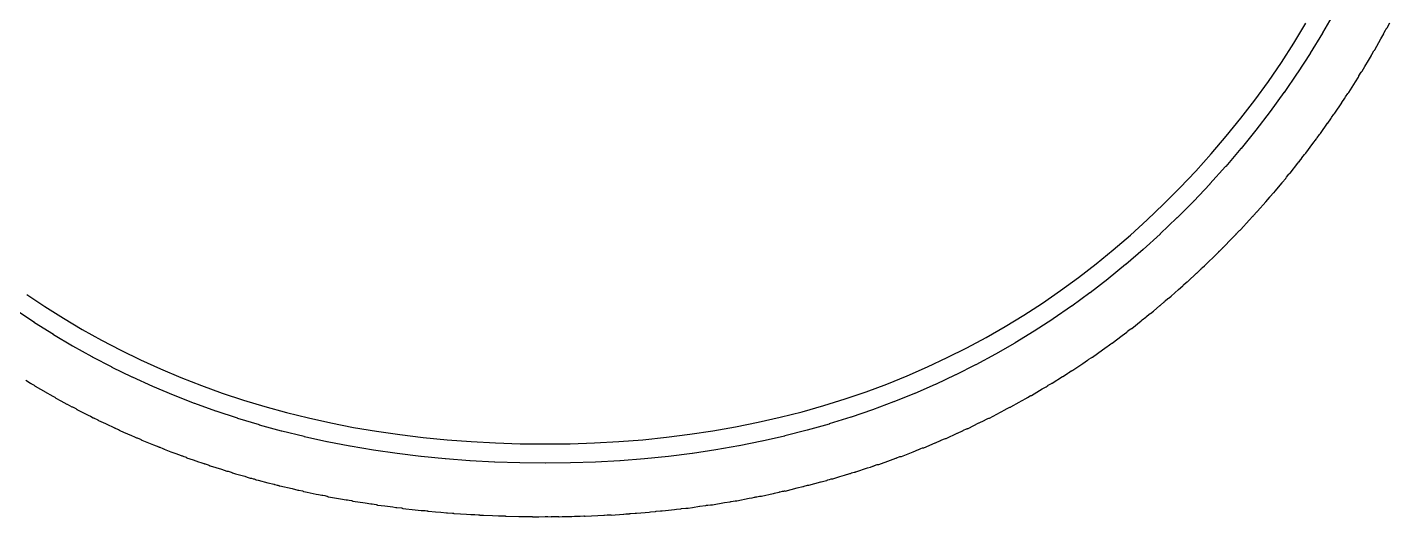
# Model space of a CAD drawing. Extents: x 4.69 to 7.81, y -3.15 to 1.26.
# Drawn here: x 6.6849 to 6.8858, y -3.0162 to -2.944 of the extents above; entities that cross this region are included whole.
import ezdxf

# ---------------------------------------------------------------- set-up
doc = ezdxf.new("R2010")
doc.units = 0
doc.header["$MEASUREMENT"] = 0
doc.layers.add('BLACK', color=7, linetype='CONTINUOUS')

msp = doc.modelspace()

# ---------------------------------------------------------------- linework, layer by layer
at = {"layer": 'BLACK', "linetype": 'CONTINUOUS'}
for p, q in [((6.87765, -2.94191), (6.87593, -2.94489)), ((6.8717, -2.94637), (6.87348, -2.94346)), ((6.87591, -2.94493), (6.87411, -2.94786)), ((6.87593, -2.94489), (6.87591, -2.94491)), ((6.87591, -2.94491), (6.87591, -2.94493)), ((6.88453, -2.94573), (6.88495, -2.94502)), ((6.88495, -2.94502), (6.88496, -2.945)), ((6.88495, -2.94502), (6.88495, -2.94502)), ((6.88496, -2.945), (6.88497, -2.94497)), ((6.88497, -2.94497), (6.88498, -2.94492)), ((6.88497, -2.94497), (6.88497, -2.94497)), ((6.88498, -2.94492), (6.88502, -2.94484)), ((6.88502, -2.94484), (6.88521, -2.94449)), ((6.88521, -2.94449), (6.88531, -2.9443)), ((6.88531, -2.9443), (6.88539, -2.94421)), ((6.88539, -2.94421), (6.88542, -2.94417)), ((6.88539, -2.94421), (6.88539, -2.94421)), ((6.88542, -2.94417), (6.88545, -2.94414)), ((6.88545, -2.94414), (6.88583, -2.9434)), ((6.86985, -2.94922), (6.8717, -2.94637)), ((6.88365, -2.94737), (6.88453, -2.94574)), ((6.88453, -2.94574), (6.88453, -2.94573)), ((6.86793, -2.95202), (6.86985, -2.94922)), ((6.87409, -2.94789), (6.87222, -2.95078)), ((6.87411, -2.94786), (6.87409, -2.94787)), ((6.87409, -2.94787), (6.87409, -2.94789)), ((6.88216, -2.94984), (6.88268, -2.94894)), ((6.88268, -2.94894), (6.88269, -2.94893)), ((6.88269, -2.94893), (6.88312, -2.94823)), ((6.88312, -2.94823), (6.88313, -2.94821)), ((6.88312, -2.94823), (6.88312, -2.94823)), ((6.88313, -2.94821), (6.88316, -2.94813)), ((6.88316, -2.94813), (6.88319, -2.94805)), ((6.88319, -2.94805), (6.8835, -2.94752)), ((6.8835, -2.94752), (6.88358, -2.94744)), ((6.88358, -2.94743), (6.88361, -2.9474)), ((6.88358, -2.94744), (6.88358, -2.94743)), ((6.88361, -2.9474), (6.88365, -2.94737)), ((6.8722, -2.95081), (6.87025, -2.95364)), ((6.87222, -2.95078), (6.8722, -2.95079)), ((6.8722, -2.95079), (6.8722, -2.95081)), ((6.88121, -2.95138), (6.88123, -2.95136)), ((6.88123, -2.95136), (6.88125, -2.95129)), ((6.88125, -2.95129), (6.88129, -2.95121)), ((6.88129, -2.95121), (6.88161, -2.95069)), ((6.88161, -2.95069), (6.88169, -2.95061)), ((6.88169, -2.95061), (6.88172, -2.95057)), ((6.88169, -2.95061), (6.88169, -2.95061)), ((6.88172, -2.95057), (6.88176, -2.95054)), ((6.88176, -2.95054), (6.88216, -2.94984)), ((6.86593, -2.95477), (6.86793, -2.95202)), ((6.87979, -2.95366), (6.88076, -2.95208)), ((6.88076, -2.95207), (6.88121, -2.95138)), ((6.88076, -2.95208), (6.88076, -2.95207)), ((6.88121, -2.95138), (6.88121, -2.95138)), ((6.86386, -2.95746), (6.86593, -2.95477)), ((6.87023, -2.95367), (6.86821, -2.95645)), ((6.87024, -2.95365), (6.87023, -2.95367)), ((6.87025, -2.95364), (6.87024, -2.95365)), ((6.87775, -2.95672), (6.87875, -2.95517)), ((6.87875, -2.95517), (6.87876, -2.95516)), ((6.87876, -2.95516), (6.87923, -2.95448)), ((6.87923, -2.95448), (6.87924, -2.95446)), ((6.87924, -2.95446), (6.87927, -2.95439)), ((6.87927, -2.95439), (6.87931, -2.95431)), ((6.87931, -2.95431), (6.87964, -2.95381)), ((6.87964, -2.95381), (6.87972, -2.95372)), ((6.87972, -2.95372), (6.87975, -2.95369)), ((6.87972, -2.95372), (6.87972, -2.95372)), ((6.87975, -2.95369), (6.87979, -2.95366)), ((6.86819, -2.95648), (6.8661, -2.9592)), ((6.8682, -2.95646), (6.86819, -2.95648)), ((6.86821, -2.95645), (6.8682, -2.95646)), ((6.87721, -2.95743), (6.87725, -2.95736)), ((6.87725, -2.95736), (6.87759, -2.95686)), ((6.87759, -2.95686), (6.87767, -2.95678)), ((6.87767, -2.95678), (6.87771, -2.95675)), ((6.87767, -2.95678), (6.87767, -2.95678)), ((6.87771, -2.95675), (6.87775, -2.95672)), ((6.86172, -2.96011), (6.86386, -2.95746)), ((6.86608, -2.95923), (6.86391, -2.96191)), ((6.8661, -2.9592), (6.86608, -2.95921)), ((6.86608, -2.95921), (6.86608, -2.95923)), ((6.87562, -2.95972), (6.87667, -2.9582)), ((6.87667, -2.9582), (6.87668, -2.95819)), ((6.87668, -2.95819), (6.87716, -2.95753)), ((6.87716, -2.95753), (6.87718, -2.95751)), ((6.87716, -2.95753), (6.87716, -2.95753)), ((6.87718, -2.95751), (6.87721, -2.95743)), ((6.8595, -2.9627), (6.86172, -2.96011)), ((6.87345, -2.96263), (6.87451, -2.96118)), ((6.87451, -2.96117), (6.87503, -2.9605)), ((6.87451, -2.96118), (6.87451, -2.96117)), ((6.87503, -2.9605), (6.87507, -2.96042)), ((6.87507, -2.96042), (6.87511, -2.96035)), ((6.87511, -2.96035), (6.87546, -2.95987)), ((6.87546, -2.95987), (6.87555, -2.95978)), ((6.87555, -2.95978), (6.87558, -2.95975)), ((6.87555, -2.95978), (6.87555, -2.95978)), ((6.87558, -2.95975), (6.87562, -2.95972)), ((6.85722, -2.96525), (6.8595, -2.9627)), ((6.86389, -2.96194), (6.86165, -2.96456)), ((6.86391, -2.96191), (6.86389, -2.96192)), ((6.86389, -2.96192), (6.86389, -2.96194)), ((6.87281, -2.96343), (6.87285, -2.96336)), ((6.87285, -2.96336), (6.87289, -2.96329)), ((6.87289, -2.96329), (6.87326, -2.96281)), ((6.87326, -2.96281), (6.87335, -2.96273)), ((6.87334, -2.96273), (6.87338, -2.9627)), ((6.87335, -2.96273), (6.87334, -2.96273)), ((6.87338, -2.9627), (6.87342, -2.96267)), ((6.87342, -2.96267), (6.87345, -2.96263)), ((6.87345, -2.96263), (6.87345, -2.96263)), ((6.85487, -2.96772), (6.85722, -2.96525)), ((6.86162, -2.96458), (6.85931, -2.96715)), ((6.86163, -2.96457), (6.86162, -2.96458)), ((6.86165, -2.96456), (6.86163, -2.96457)), ((6.87114, -2.96556), (6.87227, -2.9641)), ((6.87227, -2.9641), (6.87228, -2.96409)), ((6.87228, -2.96409), (6.87242, -2.96391)), ((6.87242, -2.96391), (6.87245, -2.96387)), ((6.87245, -2.96387), (6.87279, -2.96345)), ((6.87279, -2.96345), (6.87281, -2.96343)), ((6.87279, -2.96345), (6.87279, -2.96345)), ((6.85929, -2.96718), (6.85692, -2.96968)), ((6.85931, -2.96715), (6.85929, -2.96716)), ((6.85929, -2.96716), (6.85929, -2.96718)), ((6.86893, -2.96822), (6.86995, -2.96696)), ((6.86995, -2.96696), (6.86996, -2.96695)), ((6.86996, -2.96695), (6.87049, -2.96632)), ((6.87049, -2.96632), (6.87051, -2.96631)), ((6.87049, -2.96632), (6.87049, -2.96632)), ((6.87051, -2.96631), (6.87055, -2.96623)), ((6.87055, -2.96623), (6.87059, -2.96616)), ((6.87059, -2.96616), (6.87097, -2.96569)), ((6.87097, -2.96569), (6.87107, -2.96562)), ((6.87106, -2.96562), (6.8711, -2.96559)), ((6.87107, -2.96562), (6.87106, -2.96562)), ((6.8711, -2.96559), (6.87114, -2.96556)), ((6.85248, -2.97012), (6.85487, -2.96772)), ((6.86756, -2.96976), (6.86811, -2.96914)), ((6.86811, -2.96914), (6.86813, -2.96913)), ((6.86811, -2.96914), (6.86811, -2.96914)), ((6.86813, -2.96913), (6.86817, -2.96906)), ((6.86817, -2.96906), (6.86822, -2.96899)), ((6.86822, -2.96899), (6.86827, -2.96893)), ((6.86827, -2.96893), (6.86862, -2.96852)), ((6.86862, -2.96852), (6.86871, -2.96845)), ((6.86871, -2.96845), (6.86874, -2.96842)), ((6.86871, -2.96845), (6.86871, -2.96845)), ((6.86874, -2.96842), (6.86879, -2.9684)), ((6.86879, -2.9684), (6.86893, -2.96822)), ((6.85006, -2.97244), (6.85248, -2.97012)), ((6.85689, -2.96971), (6.85448, -2.97213)), ((6.8569, -2.96969), (6.85689, -2.96971)), ((6.85692, -2.96968), (6.8569, -2.96969)), ((6.86577, -2.97175), (6.86618, -2.97129)), ((6.86618, -2.97129), (6.86627, -2.97122)), ((6.86627, -2.97122), (6.86631, -2.97119)), ((6.86627, -2.97122), (6.86627, -2.97122)), ((6.86631, -2.97119), (6.86635, -2.97117)), ((6.86635, -2.97117), (6.86755, -2.96977)), ((6.86755, -2.96977), (6.86756, -2.96976)), ((6.84758, -2.97468), (6.85006, -2.97244)), ((6.85445, -2.97216), (6.852, -2.9745)), ((6.85446, -2.97214), (6.85445, -2.97216)), ((6.85448, -2.97213), (6.85446, -2.97214)), ((6.86388, -2.97385), (6.86508, -2.97251)), ((6.86508, -2.97251), (6.86509, -2.9725)), ((6.86509, -2.9725), (6.86566, -2.9719)), ((6.86566, -2.9719), (6.86568, -2.97188)), ((6.86568, -2.97188), (6.86572, -2.97182)), ((6.86572, -2.97182), (6.86577, -2.97175)), ((6.84507, -2.97684), (6.84758, -2.97468)), ((6.85197, -2.97453), (6.84948, -2.97679)), ((6.85198, -2.97451), (6.85197, -2.97453)), ((6.852, -2.9745), (6.85198, -2.97451)), ((6.86128, -2.97653), (6.86255, -2.97519)), ((6.86255, -2.97519), (6.86256, -2.97518)), ((6.86256, -2.97518), (6.86316, -2.97457)), ((6.86316, -2.97457), (6.8632, -2.97451)), ((6.8632, -2.97451), (6.86326, -2.97444)), ((6.86326, -2.97444), (6.86332, -2.97437)), ((6.86332, -2.97437), (6.86367, -2.97401)), ((6.86367, -2.97401), (6.86376, -2.97394)), ((6.86376, -2.97394), (6.8638, -2.97391)), ((6.86376, -2.97394), (6.86376, -2.97394)), ((6.8638, -2.97391), (6.86384, -2.97389)), ((6.86384, -2.97389), (6.86388, -2.97385)), ((6.86388, -2.97385), (6.86388, -2.97385)), ((6.84252, -2.97893), (6.84507, -2.97684)), ((6.84945, -2.97682), (6.84691, -2.979)), ((6.84946, -2.9768), (6.84945, -2.97682)), ((6.84948, -2.97679), (6.84946, -2.9768)), ((6.85998, -2.97777), (6.86058, -2.9772)), ((6.86058, -2.9772), (6.8606, -2.97718)), ((6.8606, -2.97718), (6.86061, -2.97716)), ((6.86061, -2.97716), (6.86064, -2.97712)), ((6.86061, -2.97716), (6.86061, -2.97716)), ((6.86064, -2.97712), (6.8607, -2.97705)), ((6.8607, -2.97705), (6.86071, -2.97704)), ((6.86071, -2.97704), (6.8611, -2.97664)), ((6.8611, -2.97664), (6.8612, -2.97658)), ((6.86119, -2.97658), (6.86123, -2.97655)), ((6.8612, -2.97658), (6.86119, -2.97658)), ((6.86123, -2.97655), (6.86128, -2.97653)), ((6.83992, -2.98093), (6.84252, -2.97893)), ((6.84688, -2.97903), (6.8443, -2.98113)), ((6.84689, -2.97901), (6.84688, -2.97903)), ((6.84691, -2.979), (6.84689, -2.97901)), ((6.85809, -2.97958), (6.8582, -2.97947)), ((6.8582, -2.97947), (6.85849, -2.9792)), ((6.85849, -2.9792), (6.85858, -2.97913)), ((6.85858, -2.97913), (6.85862, -2.97911)), ((6.85858, -2.97913), (6.85858, -2.97913)), ((6.85862, -2.97911), (6.85867, -2.97909)), ((6.85867, -2.97909), (6.85897, -2.97878)), ((6.85897, -2.97878), (6.85997, -2.97778)), ((6.85997, -2.97778), (6.85998, -2.97777)), ((6.83729, -2.98285), (6.83992, -2.98093)), ((6.84427, -2.98116), (6.84164, -2.98318)), ((6.84428, -2.98114), (6.84427, -2.98116)), ((6.8443, -2.98113), (6.84428, -2.98114)), ((6.85604, -2.98153), (6.85735, -2.98028)), ((6.85735, -2.98028), (6.85736, -2.98028)), ((6.85736, -2.98028), (6.85797, -2.97972)), ((6.85797, -2.97972), (6.85799, -2.9797)), ((6.85797, -2.97972), (6.85797, -2.97972)), ((6.85799, -2.9797), (6.858, -2.97969)), ((6.858, -2.97968), (6.85803, -2.97964)), ((6.858, -2.97969), (6.858, -2.97968)), ((6.85803, -2.97964), (6.85809, -2.97958)), ((6.68484, -2.98343), (6.68753, -2.98522)), ((6.83461, -2.9847), (6.83729, -2.98285)), ((6.84161, -2.98321), (6.83894, -2.98515)), ((6.84162, -2.98319), (6.84161, -2.98321)), ((6.84164, -2.98318), (6.84162, -2.98319)), ((6.85361, -2.98367), (6.85467, -2.98271)), ((6.85467, -2.98271), (6.85468, -2.9827)), ((6.85468, -2.9827), (6.85531, -2.98217)), ((6.85531, -2.98217), (6.85532, -2.98215)), ((6.85531, -2.98217), (6.85531, -2.98217)), ((6.85532, -2.98215), (6.85537, -2.98209)), ((6.85537, -2.98209), (6.85543, -2.98202)), ((6.85543, -2.98202), (6.85582, -2.98167)), ((6.85582, -2.98167), (6.85592, -2.98161)), ((6.85592, -2.9816), (6.85596, -2.98158)), ((6.85592, -2.98161), (6.85592, -2.9816)), ((6.85596, -2.98158), (6.85601, -2.98156)), ((6.85601, -2.98156), (6.85604, -2.98153)), ((6.85604, -2.98153), (6.85604, -2.98153)), ((6.68753, -2.98522), (6.69027, -2.98695)), ((6.83189, -2.98647), (6.83461, -2.9847)), ((6.83891, -2.98518), (6.8362, -2.98704)), ((6.83892, -2.98516), (6.83891, -2.98518)), ((6.83894, -2.98515), (6.83892, -2.98516)), ((6.85099, -2.98588), (6.85195, -2.98506)), ((6.85195, -2.98506), (6.85196, -2.98505)), ((6.85196, -2.98505), (6.85259, -2.98453)), ((6.85259, -2.98453), (6.85261, -2.98451)), ((6.85261, -2.98451), (6.85266, -2.98445)), ((6.85266, -2.98445), (6.85272, -2.98439)), ((6.85272, -2.98439), (6.85311, -2.98405)), ((6.85311, -2.98405), (6.85322, -2.98399)), ((6.85321, -2.98399), (6.85326, -2.98397)), ((6.85322, -2.98399), (6.85321, -2.98399)), ((6.85326, -2.98397), (6.8533, -2.98395)), ((6.8533, -2.98395), (6.85361, -2.98367)), ((6.68597, -2.98759), (6.68325, -2.98577)), ((6.69027, -2.98695), (6.69304, -2.98859)), ((6.82912, -2.98815), (6.83189, -2.98647)), ((6.83617, -2.98707), (6.83342, -2.98885)), ((6.83618, -2.98705), (6.83617, -2.98707)), ((6.8362, -2.98704), (6.83618, -2.98705)), ((6.84778, -2.98845), (6.84917, -2.98732)), ((6.84917, -2.98732), (6.84918, -2.98731)), ((6.84918, -2.98731), (6.84933, -2.9872)), ((6.84933, -2.9872), (6.84985, -2.98679)), ((6.84985, -2.98679), (6.8499, -2.98673)), ((6.8499, -2.98673), (6.84996, -2.98667)), ((6.84996, -2.98667), (6.85035, -2.98635)), ((6.85035, -2.98635), (6.85046, -2.9863)), ((6.85046, -2.9863), (6.8505, -2.98627)), ((6.85046, -2.9863), (6.85046, -2.9863)), ((6.8505, -2.98627), (6.85055, -2.98626)), ((6.85055, -2.98626), (6.85099, -2.98588)), ((6.68599, -2.9876), (6.68597, -2.98759)), ((6.68601, -2.98761), (6.68599, -2.9876)), ((6.68877, -2.98935), (6.68601, -2.98761)), ((6.68879, -2.98936), (6.68877, -2.98935)), ((6.68881, -2.98937), (6.68879, -2.98936)), ((6.69161, -2.99104), (6.68881, -2.98937)), ((6.69304, -2.98859), (6.69586, -2.99016)), ((6.82632, -2.98976), (6.82912, -2.98815)), ((6.83338, -2.98887), (6.83059, -2.99058)), ((6.83339, -2.98886), (6.83338, -2.98887)), ((6.83342, -2.98885), (6.83339, -2.98886)), ((6.84489, -2.99062), (6.84635, -2.9895)), ((6.84635, -2.9895), (6.84636, -2.98949)), ((6.84636, -2.98949), (6.84704, -2.98899)), ((6.84704, -2.98899), (6.8471, -2.98893)), ((6.8471, -2.98893), (6.84716, -2.98887)), ((6.84716, -2.98887), (6.84754, -2.98857)), ((6.84754, -2.98857), (6.84765, -2.98852)), ((6.84765, -2.98852), (6.84769, -2.9885)), ((6.84765, -2.98852), (6.84765, -2.98852)), ((6.84769, -2.9885), (6.84774, -2.98848)), ((6.84774, -2.98848), (6.84778, -2.98845)), ((6.84778, -2.98845), (6.84778, -2.98845)), ((6.69164, -2.99104), (6.69161, -2.99104)), ((6.69165, -2.99106), (6.69164, -2.99104)), ((6.6945, -2.99265), (6.69165, -2.99106)), ((6.69586, -2.99016), (6.69872, -2.99165)), ((6.82058, -2.99275), (6.82347, -2.9913)), ((6.82347, -2.9913), (6.82632, -2.98976)), ((6.83055, -2.9906), (6.82771, -2.99223)), ((6.83057, -2.99059), (6.83055, -2.9906)), ((6.83059, -2.99058), (6.83057, -2.99059)), ((6.84349, -2.99159), (6.84416, -2.99112)), ((6.84416, -2.99112), (6.84418, -2.99111)), ((6.84416, -2.99112), (6.84416, -2.99112)), ((6.84418, -2.99111), (6.8442, -2.99109)), ((6.8442, -2.99109), (6.84424, -2.99104)), ((6.8442, -2.99109), (6.8442, -2.99109)), ((6.84424, -2.99104), (6.8443, -2.99099)), ((6.8443, -2.99099), (6.84469, -2.99071)), ((6.84469, -2.99071), (6.8448, -2.99066)), ((6.8448, -2.99066), (6.84484, -2.99063)), ((6.8448, -2.99066), (6.8448, -2.99066)), ((6.84484, -2.99063), (6.84489, -2.99062)), ((6.69452, -2.99265), (6.6945, -2.99265)), ((6.69453, -2.99267), (6.69452, -2.99265)), ((6.69743, -2.99418), (6.69453, -2.99267)), ((6.69872, -2.99165), (6.70163, -2.99307)), ((6.70163, -2.99307), (6.70458, -2.99441)), ((6.81765, -2.99412), (6.82058, -2.99275)), ((6.82768, -2.99225), (6.8248, -2.9938)), ((6.82769, -2.99223), (6.82768, -2.99225)), ((6.82771, -2.99223), (6.82769, -2.99223)), ((6.84057, -2.9936), (6.84126, -2.99315)), ((6.84126, -2.99315), (6.84128, -2.99314)), ((6.84126, -2.99315), (6.84126, -2.99315)), ((6.84128, -2.99314), (6.84134, -2.99308)), ((6.84134, -2.99308), (6.8414, -2.99302)), ((6.8414, -2.99302), (6.84148, -2.99297)), ((6.84148, -2.99297), (6.84179, -2.99276)), ((6.84179, -2.99276), (6.8419, -2.99271)), ((6.8419, -2.99271), (6.84194, -2.99269)), ((6.8419, -2.99271), (6.8419, -2.99271)), ((6.84194, -2.99269), (6.84199, -2.99268)), ((6.84199, -2.99268), (6.84348, -2.99159)), ((6.84348, -2.99159), (6.84349, -2.99159)), ((6.69745, -2.99418), (6.69743, -2.99418)), ((6.69746, -2.99419), (6.69745, -2.99418)), ((6.7004, -2.99563), (6.69746, -2.99419)), ((6.70458, -2.99441), (6.70756, -2.99567)), ((6.81167, -2.99664), (6.81468, -2.99542)), ((6.81468, -2.99542), (6.81765, -2.99412)), ((6.82181, -2.99531), (6.81884, -2.9967)), ((6.82182, -2.99529), (6.82181, -2.99531)), ((6.82184, -2.99529), (6.82182, -2.99529)), ((6.82477, -2.99382), (6.82184, -2.99529)), ((6.82478, -2.9938), (6.82477, -2.99382)), ((6.8248, -2.9938), (6.82478, -2.9938)), ((6.83605, -2.99653), (6.83759, -2.99553)), ((6.83759, -2.99553), (6.8376, -2.99552)), ((6.8376, -2.99552), (6.8383, -2.9951)), ((6.8383, -2.9951), (6.83832, -2.99508)), ((6.8383, -2.9951), (6.8383, -2.9951)), ((6.83832, -2.99508), (6.83838, -2.99502)), ((6.83838, -2.99502), (6.83845, -2.99497)), ((6.83845, -2.99497), (6.83884, -2.99472)), ((6.83884, -2.99472), (6.83895, -2.99468)), ((6.83895, -2.99468), (6.83899, -2.99466)), ((6.83895, -2.99468), (6.83895, -2.99468)), ((6.83899, -2.99466), (6.83904, -2.99465)), ((6.83904, -2.99465), (6.83908, -2.99462)), ((6.83908, -2.99462), (6.84056, -2.9936)), ((6.83908, -2.99462), (6.83908, -2.99462)), ((6.84056, -2.9936), (6.84057, -2.9936)), ((6.68469, -2.99609), (6.6854, -2.99654)), ((6.6854, -2.99654), (6.68546, -2.99656)), ((6.68546, -2.99656), (6.68548, -2.99657)), ((6.68548, -2.99657), (6.68556, -2.9966)), ((6.68556, -2.9966), (6.68594, -2.99683)), ((6.68594, -2.99683), (6.68603, -2.99691)), ((6.68603, -2.99691), (6.68603, -2.99691)), ((6.68603, -2.99691), (6.68606, -2.99694)), ((6.68606, -2.99694), (6.68609, -2.99698)), ((6.68609, -2.99698), (6.68766, -2.99785)), ((6.70042, -2.99563), (6.7004, -2.99563)), ((6.70044, -2.99564), (6.70042, -2.99563)), ((6.70342, -2.997), (6.70044, -2.99564)), ((6.70344, -2.997), (6.70342, -2.997)), ((6.70345, -2.99701), (6.70344, -2.997)), ((6.70648, -2.99829), (6.70345, -2.99701)), ((6.70756, -2.99567), (6.7106, -2.99686)), ((6.7106, -2.99686), (6.71367, -2.99797)), ((6.80861, -2.99778), (6.81167, -2.99664)), ((6.81881, -2.99671), (6.8158, -2.99802)), ((6.81882, -2.9967), (6.81881, -2.99671)), ((6.81884, -2.9967), (6.81882, -2.9967)), ((6.83301, -2.99833), (6.83458, -2.99737)), ((6.83458, -2.99737), (6.83459, -2.99736)), ((6.83459, -2.99736), (6.83515, -2.99705)), ((6.83515, -2.99705), (6.83532, -2.99695)), ((6.83532, -2.99695), (6.83538, -2.99689)), ((6.83538, -2.99689), (6.83545, -2.99684)), ((6.83545, -2.99684), (6.83547, -2.99683)), ((6.83547, -2.99683), (6.83584, -2.9966)), ((6.83584, -2.9966), (6.83596, -2.99656)), ((6.83595, -2.99656), (6.836, -2.99654)), ((6.83596, -2.99656), (6.83595, -2.99656)), ((6.836, -2.99654), (6.83605, -2.99653)), ((6.68766, -2.99785), (6.6877, -2.99788)), ((6.6877, -2.99788), (6.68771, -2.99788)), ((6.68771, -2.99788), (6.68844, -2.99831)), ((6.68844, -2.99831), (6.68852, -2.99834)), ((6.68852, -2.99834), (6.6886, -2.99837)), ((6.6886, -2.99837), (6.68898, -2.99859)), ((6.68898, -2.99859), (6.68907, -2.99867)), ((6.68907, -2.99867), (6.68907, -2.99866)), ((6.68907, -2.99866), (6.68911, -2.9987)), ((6.68911, -2.9987), (6.68914, -2.99873)), ((6.68914, -2.99873), (6.68989, -2.99912)), ((6.68989, -2.99912), (6.69077, -2.99959)), ((6.7065, -2.99829), (6.70648, -2.99829)), ((6.70651, -2.9983), (6.7065, -2.99829)), ((6.70958, -2.99951), (6.70651, -2.9983)), ((6.7096, -2.9995), (6.70958, -2.99951)), ((6.70962, -2.99952), (6.7096, -2.9995)), ((6.71273, -3.00064), (6.70962, -2.99952)), ((6.71367, -2.99797), (6.71679, -2.999)), ((6.71679, -2.999), (6.71996, -2.99996)), ((6.80237, -2.99982), (6.80551, -2.99884)), ((6.80551, -2.99884), (6.80861, -2.99778)), ((6.81267, -2.99929), (6.80958, -3.00044)), ((6.81269, -2.99927), (6.81267, -2.99929)), ((6.81271, -2.99927), (6.81269, -2.99927)), ((6.81576, -2.99804), (6.81271, -2.99927)), ((6.81578, -2.99803), (6.81576, -2.99804)), ((6.8158, -2.99802), (6.81578, -2.99803)), ((6.82996, -3.00002), (6.83117, -2.99933)), ((6.83117, -2.99933), (6.83152, -2.99913)), ((6.83152, -2.99913), (6.83153, -2.99912)), ((6.83153, -2.99912), (6.83227, -2.99872)), ((6.83227, -2.99872), (6.83234, -2.99867)), ((6.83234, -2.99867), (6.83241, -2.99862)), ((6.83241, -2.99862), (6.8328, -2.99839)), ((6.8328, -2.99839), (6.83291, -2.99835)), ((6.83291, -2.99835), (6.83296, -2.99834)), ((6.83291, -2.99835), (6.83291, -2.99835)), ((6.83296, -2.99834), (6.83301, -2.99833)), ((6.69077, -2.99959), (6.69079, -2.99959)), ((6.69079, -2.99959), (6.6915, -2.99999)), ((6.6915, -2.99999), (6.6915, -2.99999)), ((6.6915, -2.99999), (6.69152, -3)), ((6.69152, -3), (6.69161, -3.00003)), ((6.69161, -3.00003), (6.69168, -3.00006)), ((6.69168, -3.00006), (6.69207, -3.00026)), ((6.69207, -3.00026), (6.69217, -3.00034)), ((6.69217, -3.00034), (6.69217, -3.00034)), ((6.69217, -3.00034), (6.69221, -3.00037)), ((6.69221, -3.00037), (6.69224, -3.0004)), ((6.69224, -3.0004), (6.69255, -3.00056)), ((6.69255, -3.00056), (6.69389, -3.00121)), ((6.69389, -3.00121), (6.69391, -3.00122)), ((6.69391, -3.00122), (6.69426, -3.0014)), ((6.69426, -3.0014), (6.69465, -3.00161)), ((6.71275, -3.00064), (6.71273, -3.00064)), ((6.71276, -3.00065), (6.71275, -3.00064)), ((6.71592, -3.0017), (6.71276, -3.00065)), ((6.71996, -2.99996), (6.72316, -3.00084)), ((6.72316, -3.00084), (6.72641, -3.00165)), ((6.79268, -3.00229), (6.79595, -3.00155)), ((6.79595, -3.00155), (6.79918, -3.00072)), ((6.79918, -3.00072), (6.80237, -2.99982)), ((6.80637, -3.00154), (6.80319, -3.00253)), ((6.80639, -3.00152), (6.80637, -3.00154)), ((6.80641, -3.00152), (6.80639, -3.00152)), ((6.80954, -3.00045), (6.80641, -3.00152)), ((6.80956, -3.00044), (6.80954, -3.00045)), ((6.80958, -3.00044), (6.80956, -3.00044)), ((6.82679, -3.00167), (6.82841, -3.0008)), ((6.82841, -3.0008), (6.82842, -3.00079)), ((6.82842, -3.00079), (6.82918, -3.00041)), ((6.82918, -3.00041), (6.82919, -3.0004)), ((6.82919, -3.0004), (6.82924, -3.00036)), ((6.82919, -3.0004), (6.82919, -3.0004)), ((6.82924, -3.00036), (6.82931, -3.00031)), ((6.82931, -3.00031), (6.82971, -3.0001)), ((6.82971, -3.0001), (6.82983, -3.00006)), ((6.82983, -3.00006), (6.82987, -3.00005)), ((6.82983, -3.00006), (6.82983, -3.00006)), ((6.82987, -3.00005), (6.82992, -3.00004)), ((6.82992, -3.00004), (6.82996, -3.00002)), ((6.82996, -3.00002), (6.82996, -3.00002)), ((6.69465, -3.00161), (6.69474, -3.00163)), ((6.69474, -3.00163), (6.69481, -3.00166)), ((6.69481, -3.00166), (6.69521, -3.00185)), ((6.69521, -3.00185), (6.69531, -3.00193)), ((6.69531, -3.00193), (6.69531, -3.00193)), ((6.69531, -3.00193), (6.69535, -3.00196)), ((6.69535, -3.00196), (6.69538, -3.00199)), ((6.69538, -3.00199), (6.69543, -3.00201)), ((6.69543, -3.00201), (6.69543, -3.00201)), ((6.69543, -3.00201), (6.69645, -3.00248)), ((6.69645, -3.00248), (6.69706, -3.00276)), ((6.69706, -3.00276), (6.69707, -3.00276)), ((6.69707, -3.00276), (6.69729, -3.00287)), ((6.69729, -3.00287), (6.69781, -3.00312)), ((6.69781, -3.00312), (6.69781, -3.00312)), ((6.69781, -3.00312), (6.69783, -3.00313)), ((6.69783, -3.00313), (6.69791, -3.00315)), ((6.69791, -3.00315), (6.69799, -3.00318)), ((6.69799, -3.00318), (6.6984, -3.00336)), ((6.6984, -3.00336), (6.6985, -3.00344)), ((6.6985, -3.00344), (6.6985, -3.00343)), ((6.6985, -3.00343), (6.69854, -3.00346)), ((6.69854, -3.00346), (6.69857, -3.0035)), ((6.69857, -3.0035), (6.69909, -3.00372)), ((6.71594, -3.0017), (6.71592, -3.0017)), ((6.71595, -3.00171), (6.71594, -3.0017)), ((6.71915, -3.00268), (6.71595, -3.00171)), ((6.71917, -3.00268), (6.71915, -3.00268)), ((6.71919, -3.00269), (6.71917, -3.00268)), ((6.72243, -3.00358), (6.71919, -3.00269)), ((6.72245, -3.00358), (6.72243, -3.00358)), ((6.72246, -3.00359), (6.72245, -3.00358)), ((6.72575, -3.0044), (6.72246, -3.00359)), ((6.72641, -3.00165), (6.7297, -3.00237)), ((6.7297, -3.00237), (6.73304, -3.00303)), ((6.73304, -3.00303), (6.73642, -3.0036)), ((6.73642, -3.0036), (6.73984, -3.0041)), ((6.78261, -3.00406), (6.78601, -3.00355)), ((6.78601, -3.00355), (6.78937, -3.00296)), ((6.78937, -3.00296), (6.79268, -3.00229)), ((6.7999, -3.00346), (6.79664, -3.0043)), ((6.79992, -3.00345), (6.7999, -3.00346)), ((6.79994, -3.00345), (6.79992, -3.00345)), ((6.80316, -3.00254), (6.79994, -3.00345)), ((6.80317, -3.00253), (6.80316, -3.00254)), ((6.80319, -3.00253), (6.80317, -3.00253)), ((6.82207, -3.00388), (6.82285, -3.00354)), ((6.82285, -3.00354), (6.82287, -3.00353)), ((6.82287, -3.00353), (6.82292, -3.00349)), ((6.82287, -3.00353), (6.82287, -3.00353)), ((6.82292, -3.00349), (6.82299, -3.00345)), ((6.82299, -3.00345), (6.8234, -3.00326)), ((6.8234, -3.00326), (6.82352, -3.00323)), ((6.82352, -3.00323), (6.82357, -3.00321)), ((6.82352, -3.00323), (6.82352, -3.00323)), ((6.82357, -3.00321), (6.82362, -3.00321)), ((6.82362, -3.00321), (6.82368, -3.00318)), ((6.82368, -3.00318), (6.82526, -3.00238)), ((6.82526, -3.00238), (6.82527, -3.00238)), ((6.82527, -3.00238), (6.82601, -3.00203)), ((6.82601, -3.00203), (6.82603, -3.00202)), ((6.82601, -3.00203), (6.82601, -3.00203)), ((6.82603, -3.00202), (6.8261, -3.00197)), ((6.8261, -3.00197), (6.82617, -3.00192)), ((6.82617, -3.00192), (6.82658, -3.00172)), ((6.82658, -3.00172), (6.8267, -3.00169)), ((6.8267, -3.00169), (6.82674, -3.00167)), ((6.8267, -3.00169), (6.8267, -3.00169)), ((6.82674, -3.00167), (6.82679, -3.00167)), ((6.69909, -3.00372), (6.70027, -3.00422)), ((6.70027, -3.00422), (6.70028, -3.00422)), ((6.70028, -3.00422), (6.70072, -3.00442)), ((6.70072, -3.00442), (6.70105, -3.00457)), ((6.70105, -3.00457), (6.70107, -3.00457)), ((6.70107, -3.00457), (6.70113, -3.00459)), ((6.70113, -3.00459), (6.70121, -3.00461)), ((6.70121, -3.00461), (6.70163, -3.00479)), ((6.70163, -3.00479), (6.70173, -3.00486)), ((6.70173, -3.00486), (6.70173, -3.00486)), ((6.70173, -3.00486), (6.70177, -3.00488)), ((6.70177, -3.00488), (6.70181, -3.00492)), ((6.70181, -3.00492), (6.70352, -3.00559)), ((6.70352, -3.00559), (6.70353, -3.00559)), ((6.70353, -3.00559), (6.70431, -3.00592)), ((6.72577, -3.0044), (6.72575, -3.0044)), ((6.72578, -3.00441), (6.72577, -3.0044)), ((6.72911, -3.00515), (6.72578, -3.00441)), ((6.72913, -3.00514), (6.72911, -3.00515)), ((6.72914, -3.00515), (6.72913, -3.00514)), ((6.73251, -3.00581), (6.72914, -3.00515)), ((6.73984, -3.0041), (6.74331, -3.00452)), ((6.74331, -3.00452), (6.74682, -3.00487)), ((6.74682, -3.00487), (6.75038, -3.00514)), ((6.75038, -3.00514), (6.75397, -3.00533)), ((6.75397, -3.00533), (6.75762, -3.00544)), ((6.75762, -3.00544), (6.7613, -3.00548)), ((6.7613, -3.00548), (6.76496, -3.00544)), ((6.76496, -3.00544), (6.76858, -3.00532)), ((6.76858, -3.00532), (6.77215, -3.00513)), ((6.77215, -3.00513), (6.77568, -3.00485)), ((6.77568, -3.00485), (6.77916, -3.0045)), ((6.77916, -3.0045), (6.78261, -3.00406)), ((6.79326, -3.00507), (6.78991, -3.00574)), ((6.79327, -3.00506), (6.79326, -3.00507)), ((6.79329, -3.00506), (6.79327, -3.00506)), ((6.7966, -3.00431), (6.79329, -3.00506)), ((6.79662, -3.0043), (6.7966, -3.00431)), ((6.79664, -3.0043), (6.79662, -3.0043)), ((6.81713, -3.00603), (6.81882, -3.0053)), ((6.81882, -3.0053), (6.81883, -3.00529)), ((6.81883, -3.00529), (6.81959, -3.00498)), ((6.81959, -3.00498), (6.81959, -3.00498)), ((6.81959, -3.00498), (6.81961, -3.00498)), ((6.81961, -3.00498), (6.81963, -3.00496)), ((6.81963, -3.00496), (6.81969, -3.00493)), ((6.81963, -3.00496), (6.81963, -3.00496)), ((6.81969, -3.00493), (6.81976, -3.00489)), ((6.81976, -3.00489), (6.82018, -3.0047)), ((6.82018, -3.0047), (6.8203, -3.00468)), ((6.8203, -3.00468), (6.82035, -3.00467)), ((6.8203, -3.00468), (6.8203, -3.00468)), ((6.82035, -3.00467), (6.8204, -3.00466)), ((6.8204, -3.00466), (6.82206, -3.00388)), ((6.82206, -3.00388), (6.82207, -3.00388)), ((6.70431, -3.00592), (6.70434, -3.00593)), ((6.70434, -3.00593), (6.70434, -3.00593)), ((6.70434, -3.00593), (6.7044, -3.00594)), ((6.7044, -3.00594), (6.70448, -3.00596)), ((6.70448, -3.00596), (6.70491, -3.00613)), ((6.70491, -3.00613), (6.70501, -3.0062)), ((6.70501, -3.0062), (6.70501, -3.0062)), ((6.70501, -3.0062), (6.70505, -3.00622)), ((6.70505, -3.00622), (6.70509, -3.00625)), ((6.70509, -3.00625), (6.70513, -3.00627)), ((6.70513, -3.00627), (6.70513, -3.00627)), ((6.70513, -3.00627), (6.70609, -3.00662)), ((6.70609, -3.00662), (6.70682, -3.00688)), ((6.70682, -3.00688), (6.70683, -3.00689)), ((6.70683, -3.00689), (6.70762, -3.00719)), ((6.70762, -3.00719), (6.7077, -3.00721)), ((6.7077, -3.00721), (6.7077, -3.00721)), ((6.7077, -3.00721), (6.70779, -3.00723)), ((6.70779, -3.00723), (6.70801, -3.00731)), ((6.70801, -3.00731), (6.70823, -3.00739)), ((6.70823, -3.00739), (6.70833, -3.00745)), ((6.70833, -3.00745), (6.70833, -3.00745)), ((6.70833, -3.00745), (6.70838, -3.00747)), ((6.70838, -3.00747), (6.70841, -3.00751)), ((6.70841, -3.00751), (6.70938, -3.00783)), ((6.73253, -3.00581), (6.73251, -3.00581)), ((6.73255, -3.00582), (6.73253, -3.00581)), ((6.73596, -3.0064), (6.73255, -3.00582)), ((6.73598, -3.00639), (6.73596, -3.0064)), ((6.73599, -3.0064), (6.73598, -3.00639)), ((6.73945, -3.00691), (6.73599, -3.0064)), ((6.73947, -3.0069), (6.73945, -3.00691)), ((6.73948, -3.00691), (6.73947, -3.0069)), ((6.74298, -3.00734), (6.73948, -3.00691)), ((6.743, -3.00733), (6.74298, -3.00734)), ((6.74302, -3.00734), (6.743, -3.00733)), ((6.74656, -3.00769), (6.74302, -3.00734)), ((6.77947, -3.00732), (6.77595, -3.00767)), ((6.77948, -3.00731), (6.77947, -3.00732)), ((6.7795, -3.00731), (6.77948, -3.00731)), ((6.78298, -3.00687), (6.7795, -3.00731)), ((6.783, -3.00687), (6.78298, -3.00687)), ((6.78301, -3.00687), (6.783, -3.00687)), ((6.78645, -3.00635), (6.78301, -3.00687)), ((6.78646, -3.00634), (6.78645, -3.00635)), ((6.78648, -3.00635), (6.78646, -3.00634)), ((6.78987, -3.00575), (6.78648, -3.00635)), ((6.78989, -3.00574), (6.78987, -3.00575)), ((6.78991, -3.00574), (6.78989, -3.00574)), ((6.81222, -3.00786), (6.81299, -3.00759)), ((6.81299, -3.00759), (6.81302, -3.00758)), ((6.81299, -3.00759), (6.81299, -3.00759)), ((6.81302, -3.00758), (6.81304, -3.00757)), ((6.81304, -3.00757), (6.81309, -3.00754)), ((6.81304, -3.00757), (6.81304, -3.00757)), ((6.81309, -3.00754), (6.81316, -3.00751)), ((6.81316, -3.00751), (6.81361, -3.00734)), ((6.81361, -3.00734), (6.81373, -3.00732)), ((6.81373, -3.00732), (6.81378, -3.00731)), ((6.81373, -3.00732), (6.81373, -3.00732)), ((6.81378, -3.00731), (6.81383, -3.00731)), ((6.81383, -3.00731), (6.81554, -3.00662)), ((6.81554, -3.00662), (6.81555, -3.00662)), ((6.81555, -3.00662), (6.81634, -3.00632)), ((6.81634, -3.00632), (6.81641, -3.00628)), ((6.81641, -3.00628), (6.81648, -3.00624)), ((6.81648, -3.00624), (6.81649, -3.00624)), ((6.81649, -3.00624), (6.81667, -3.00617)), ((6.81667, -3.00617), (6.81692, -3.00607)), ((6.81692, -3.00607), (6.81704, -3.00604)), ((6.81704, -3.00604), (6.81708, -3.00603)), ((6.81704, -3.00604), (6.81704, -3.00604)), ((6.81708, -3.00603), (6.81713, -3.00603)), ((6.70938, -3.00783), (6.71017, -3.00809)), ((6.71017, -3.00809), (6.71018, -3.00809)), ((6.71018, -3.00809), (6.71052, -3.00821)), ((6.71052, -3.00821), (6.71097, -3.00838)), ((6.71097, -3.00838), (6.711, -3.00838)), ((6.711, -3.00838), (6.711, -3.00838)), ((6.711, -3.00838), (6.71105, -3.00839)), ((6.71105, -3.00839), (6.71114, -3.00841)), ((6.71114, -3.00841), (6.7116, -3.00856)), ((6.7116, -3.00856), (6.7117, -3.00862)), ((6.7117, -3.00862), (6.7117, -3.00862)), ((6.7117, -3.00862), (6.71175, -3.00864)), ((6.71175, -3.00864), (6.71178, -3.00867)), ((6.71178, -3.00867), (6.71183, -3.00869)), ((6.71183, -3.00869), (6.71187, -3.0087)), ((6.71187, -3.0087), (6.71272, -3.00896)), ((6.71272, -3.00896), (6.71355, -3.00921)), ((6.71355, -3.00921), (6.71356, -3.00921)), ((6.71356, -3.00921), (6.71435, -3.00947)), ((6.71435, -3.00947), (6.71435, -3.00947)), ((6.71435, -3.00947), (6.71437, -3.00948)), ((6.71437, -3.00948), (6.71439, -3.00948)), ((6.71439, -3.00948), (6.71439, -3.00948)), ((6.71439, -3.00948), (6.71445, -3.00949)), ((6.71445, -3.00949), (6.71453, -3.00951)), ((6.71453, -3.00951), (6.71501, -3.00965)), ((6.74658, -3.00768), (6.74656, -3.00769)), ((6.74659, -3.00769), (6.74658, -3.00768)), ((6.75018, -3.00796), (6.74659, -3.00769)), ((6.75019, -3.00796), (6.75018, -3.00796)), ((6.75021, -3.00797), (6.75019, -3.00796)), ((6.75384, -3.00816), (6.75021, -3.00797)), ((6.75385, -3.00815), (6.75384, -3.00816)), ((6.75387, -3.00816), (6.75385, -3.00815)), ((6.75754, -3.00828), (6.75387, -3.00816)), ((6.75756, -3.00827), (6.75754, -3.00828)), ((6.75757, -3.00828), (6.75756, -3.00827)), ((6.76129, -3.00832), (6.75757, -3.00828)), ((6.7613, -3.00831), (6.76129, -3.00832)), ((6.76132, -3.00832), (6.7613, -3.00831)), ((6.76501, -3.00828), (6.76132, -3.00832)), ((6.76502, -3.00827), (6.76501, -3.00828)), ((6.76504, -3.00828), (6.76502, -3.00827)), ((6.76869, -3.00816), (6.76504, -3.00828)), ((6.7687, -3.00815), (6.76869, -3.00816)), ((6.76872, -3.00815), (6.7687, -3.00815)), ((6.77232, -3.00796), (6.76872, -3.00815)), ((6.77234, -3.00795), (6.77232, -3.00796)), ((6.77235, -3.00795), (6.77234, -3.00795)), ((6.77592, -3.00768), (6.77235, -3.00795)), ((6.77593, -3.00767), (6.77592, -3.00768)), ((6.77595, -3.00767), (6.77593, -3.00767)), ((6.80647, -3.00975), (6.80687, -3.00963)), ((6.80687, -3.00963), (6.80699, -3.00962)), ((6.80699, -3.00962), (6.80699, -3.00961)), ((6.80699, -3.00961), (6.80704, -3.00961)), ((6.80704, -3.00961), (6.80709, -3.00961)), ((6.80709, -3.00961), (6.80883, -3.00902)), ((6.80883, -3.00902), (6.80884, -3.00901)), ((6.80884, -3.00901), (6.80924, -3.00889)), ((6.80924, -3.00889), (6.80963, -3.00877)), ((6.80963, -3.00877), (6.80965, -3.00876)), ((6.80963, -3.00877), (6.80963, -3.00877)), ((6.80965, -3.00876), (6.80967, -3.00875)), ((6.80967, -3.00875), (6.80973, -3.00872)), ((6.80967, -3.00875), (6.80967, -3.00875)), ((6.80973, -3.00872), (6.8098, -3.00868)), ((6.8098, -3.00868), (6.80983, -3.00867)), ((6.80983, -3.00867), (6.81026, -3.00853)), ((6.81026, -3.00853), (6.81038, -3.00851)), ((6.81038, -3.00851), (6.81043, -3.0085)), ((6.81038, -3.00851), (6.81038, -3.00851)), ((6.81043, -3.0085), (6.81048, -3.00851)), ((6.81048, -3.00851), (6.81221, -3.00786)), ((6.81221, -3.00786), (6.81222, -3.00786)), ((6.71501, -3.00965), (6.71511, -3.00971)), ((6.71511, -3.00971), (6.71512, -3.0097)), ((6.71512, -3.0097), (6.71516, -3.00973)), ((6.71516, -3.00973), (6.7152, -3.00976)), ((6.7152, -3.00976), (6.71563, -3.00988)), ((6.71563, -3.00988), (6.71698, -3.01025)), ((6.71698, -3.01025), (6.71699, -3.01025)), ((6.71699, -3.01025), (6.71734, -3.01036)), ((6.71734, -3.01036), (6.71781, -3.0105)), ((6.71781, -3.0105), (6.71787, -3.0105)), ((6.71787, -3.0105), (6.71788, -3.0105)), ((6.71788, -3.0105), (6.71797, -3.01052)), ((6.71797, -3.01052), (6.71825, -3.0106)), ((6.71825, -3.0106), (6.71838, -3.01063)), ((6.71838, -3.01063), (6.71847, -3.01066)), ((6.71847, -3.01066), (6.71857, -3.01071)), ((6.71857, -3.01071), (6.71857, -3.01071)), ((6.71857, -3.01071), (6.71862, -3.01073)), ((6.71862, -3.01073), (6.71865, -3.01076)), ((6.71865, -3.01076), (6.7187, -3.01077)), ((6.7187, -3.01077), (6.71899, -3.01084)), ((6.71899, -3.01084), (6.72039, -3.01119)), ((6.72039, -3.01119), (6.72045, -3.0112)), ((6.72045, -3.0112), (6.72046, -3.0112)), ((6.72046, -3.0112), (6.72128, -3.01143)), ((6.72128, -3.01143), (6.72131, -3.01143)), ((6.72131, -3.01143), (6.72131, -3.01143)), ((6.72131, -3.01143), (6.72136, -3.01144)), ((6.72136, -3.01144), (6.72144, -3.01145)), ((6.72144, -3.01145), (6.72176, -3.01153)), ((6.72176, -3.01153), (6.72187, -3.01155)), ((6.72187, -3.01155), (6.72197, -3.01158)), ((6.72197, -3.01158), (6.72207, -3.01163)), ((6.72207, -3.01163), (6.72207, -3.01162)), ((6.72207, -3.01162), (6.72211, -3.01164)), ((6.72211, -3.01164), (6.72215, -3.01167)), ((6.79946, -3.0117), (6.79997, -3.01157)), ((6.79997, -3.01157), (6.80009, -3.01157)), ((6.80009, -3.01157), (6.80009, -3.01156)), ((6.80009, -3.01156), (6.80014, -3.01156)), ((6.80014, -3.01156), (6.80018, -3.01157)), ((6.80018, -3.01157), (6.80196, -3.01106)), ((6.80196, -3.01106), (6.80197, -3.01106)), ((6.80197, -3.01106), (6.80277, -3.01086)), ((6.80277, -3.01086), (6.8028, -3.01085)), ((6.80277, -3.01086), (6.80277, -3.01086)), ((6.8028, -3.01085), (6.80287, -3.01081)), ((6.80287, -3.01081), (6.80295, -3.01078)), ((6.80295, -3.01078), (6.80321, -3.01071)), ((6.80321, -3.01071), (6.80344, -3.01064)), ((6.80344, -3.01064), (6.80356, -3.01063)), ((6.80356, -3.01063), (6.80356, -3.01063)), ((6.80356, -3.01063), (6.80361, -3.01063)), ((6.80361, -3.01063), (6.80366, -3.01063)), ((6.80366, -3.01063), (6.8037, -3.01062)), ((6.8037, -3.01062), (6.80476, -3.01029)), ((6.8037, -3.01062), (6.8037, -3.01062)), ((6.80476, -3.01029), (6.80542, -3.01008)), ((6.80542, -3.01008), (6.80543, -3.01008)), ((6.80543, -3.01008), (6.80622, -3.00985)), ((6.80622, -3.00985), (6.80622, -3.00985)), ((6.80622, -3.00985), (6.80625, -3.00985)), ((6.80625, -3.00985), (6.80627, -3.00984)), ((6.80627, -3.00984), (6.80632, -3.00981)), ((6.80627, -3.00984), (6.80627, -3.00984)), ((6.80632, -3.00981), (6.8064, -3.00978)), ((6.8064, -3.00978), (6.80647, -3.00975)), ((6.72215, -3.01167), (6.72396, -3.01207)), ((6.72396, -3.01207), (6.72397, -3.01207)), ((6.72397, -3.01207), (6.7248, -3.01228)), ((6.7248, -3.01228), (6.72483, -3.01228)), ((6.72483, -3.01228), (6.72483, -3.01228)), ((6.72483, -3.01228), (6.72488, -3.01228)), ((6.72488, -3.01228), (6.72496, -3.01229)), ((6.72496, -3.01229), (6.72551, -3.01241)), ((6.72551, -3.01241), (6.72561, -3.01246)), ((6.72561, -3.01246), (6.72561, -3.01246)), ((6.72561, -3.01246), (6.72566, -3.01247)), ((6.72566, -3.01247), (6.7257, -3.0125)), ((6.7257, -3.0125), (6.72619, -3.0126)), ((6.72619, -3.0126), (6.72752, -3.01286)), ((6.72752, -3.01286), (6.72753, -3.01286)), ((6.72753, -3.01286), (6.72788, -3.01294)), ((6.72788, -3.01294), (6.72836, -3.01304)), ((6.72836, -3.01304), (6.72839, -3.01305)), ((6.72839, -3.01305), (6.7284, -3.01305)), ((6.7284, -3.01305), (6.72844, -3.01305)), ((6.72844, -3.01305), (6.72852, -3.01305)), ((6.72852, -3.01305), (6.72878, -3.0131)), ((6.72878, -3.0131), (6.72909, -3.01317)), ((6.72909, -3.01317), (6.72919, -3.01321)), ((6.72919, -3.01321), (6.72919, -3.0132)), ((6.72919, -3.0132), (6.72924, -3.01322)), ((6.72924, -3.01322), (6.72928, -3.01325)), ((6.72928, -3.01325), (6.72933, -3.01326)), ((6.72933, -3.01326), (6.72933, -3.01326)), ((6.72933, -3.01326), (6.73111, -3.01356)), ((6.73111, -3.01356), (6.73112, -3.01356)), ((6.73112, -3.01356), (6.73194, -3.01372)), ((6.78953, -3.01385), (6.79135, -3.01349)), ((6.79135, -3.01349), (6.79136, -3.01349)), ((6.79136, -3.01349), (6.79181, -3.01341)), ((6.79181, -3.01341), (6.79217, -3.01334)), ((6.79217, -3.01334), (6.79217, -3.01334)), ((6.79217, -3.01334), (6.7922, -3.01334)), ((6.7922, -3.01334), (6.79227, -3.01331)), ((6.79227, -3.01331), (6.79235, -3.01328)), ((6.79235, -3.01328), (6.79249, -3.01326)), ((6.79249, -3.01326), (6.79291, -3.01317)), ((6.79291, -3.01317), (6.79302, -3.01317)), ((6.79302, -3.01317), (6.79302, -3.01317)), ((6.79302, -3.01317), (6.79307, -3.01317)), ((6.79307, -3.01317), (6.79312, -3.01318)), ((6.79312, -3.01318), (6.79317, -3.01317)), ((6.79317, -3.01317), (6.79492, -3.01277)), ((6.79317, -3.01317), (6.79317, -3.01317)), ((6.79492, -3.01277), (6.79494, -3.01276)), ((6.79494, -3.01276), (6.7951, -3.01273)), ((6.7951, -3.01273), (6.79577, -3.01259)), ((6.79577, -3.01259), (6.79579, -3.01259)), ((6.79579, -3.01258), (6.79584, -3.01256)), ((6.79579, -3.01259), (6.79579, -3.01258)), ((6.79584, -3.01256), (6.79592, -3.01254)), ((6.79592, -3.01254), (6.79628, -3.01246)), ((6.79628, -3.01246), (6.79646, -3.01242)), ((6.79646, -3.01242), (6.79658, -3.01241)), ((6.79658, -3.01241), (6.79658, -3.01241)), ((6.79658, -3.01241), (6.79662, -3.01241)), ((6.79662, -3.01241), (6.79667, -3.01242)), ((6.79667, -3.01242), (6.79847, -3.01196)), ((6.79847, -3.01196), (6.7993, -3.01177)), ((6.79847, -3.01196), (6.79847, -3.01196)), ((6.7993, -3.01177), (6.79938, -3.01173)), ((6.79938, -3.01173), (6.79946, -3.0117)), ((6.73194, -3.01372), (6.73194, -3.01372)), ((6.73194, -3.01372), (6.73196, -3.01373)), ((6.73196, -3.01373), (6.73199, -3.01373)), ((6.73199, -3.01373), (6.73199, -3.01373)), ((6.73199, -3.01373), (6.73203, -3.01373)), ((6.73203, -3.01373), (6.73212, -3.01373)), ((6.73212, -3.01373), (6.73238, -3.01378)), ((6.73238, -3.01378), (6.73272, -3.01383)), ((6.73272, -3.01383), (6.73282, -3.01387)), ((6.73282, -3.01387), (6.73282, -3.01387)), ((6.73282, -3.01387), (6.73286, -3.01388)), ((6.73286, -3.01388), (6.73291, -3.01391)), ((6.73291, -3.01391), (6.73475, -3.01418)), ((6.73475, -3.01418), (6.73476, -3.01418)), ((6.73476, -3.01418), (6.7356, -3.01432)), ((6.7356, -3.01432), (6.73567, -3.01432)), ((6.73567, -3.01432), (6.73576, -3.01433)), ((6.73576, -3.01433), (6.73638, -3.01442)), ((6.73638, -3.01442), (6.73648, -3.01445)), ((6.73648, -3.01445), (6.73649, -3.01445)), ((6.73649, -3.01445), (6.73653, -3.01446)), ((6.73653, -3.01446), (6.73657, -3.01449)), ((6.73657, -3.01449), (6.73764, -3.01462)), ((6.73764, -3.01462), (6.73842, -3.01471)), ((6.73842, -3.01471), (6.73843, -3.01472)), ((6.73843, -3.01472), (6.73881, -3.01477)), ((6.73881, -3.01477), (6.73928, -3.01484)), ((6.73928, -3.01484), (6.73931, -3.01484)), ((6.73931, -3.01484), (6.73931, -3.01484)), ((6.73931, -3.01484), (6.73935, -3.01484)), ((6.73935, -3.01484), (6.73944, -3.01484)), ((6.73944, -3.01484), (6.74009, -3.01492)), ((6.74009, -3.01492), (6.74019, -3.01495)), ((6.74019, -3.01495), (6.74019, -3.01495)), ((6.74019, -3.01495), (6.74024, -3.01496)), ((6.74024, -3.01496), (6.74028, -3.01498)), ((6.74028, -3.01498), (6.74214, -3.01517)), ((6.74214, -3.01517), (6.74214, -3.01517)), ((6.74214, -3.01517), (6.743, -3.01527)), ((6.743, -3.01527), (6.74303, -3.01527)), ((6.74303, -3.01527), (6.74303, -3.01527)), ((6.74303, -3.01527), (6.74307, -3.01527)), ((6.74307, -3.01527), (6.74315, -3.01527)), ((6.74315, -3.01527), (6.74362, -3.01531)), ((6.74362, -3.01531), (6.74384, -3.01533)), ((6.74384, -3.01533), (6.74394, -3.01536)), ((6.74394, -3.01536), (6.74394, -3.01536)), ((6.74394, -3.01536), (6.74399, -3.01537)), ((6.74399, -3.01537), (6.74403, -3.0154)), ((6.74403, -3.0154), (6.74408, -3.0154)), ((6.74408, -3.0154), (6.74408, -3.0154)), ((6.74408, -3.0154), (6.74514, -3.01548)), ((6.74514, -3.01548), (6.74589, -3.01554)), ((6.74589, -3.01554), (6.7459, -3.01554)), ((6.7459, -3.01554), (6.74676, -3.01562)), ((6.74676, -3.01562), (6.74678, -3.01562)), ((6.74678, -3.01562), (6.74682, -3.01561)), ((6.74678, -3.01562), (6.74678, -3.01562)), ((6.74682, -3.01561), (6.74691, -3.01561)), ((6.74691, -3.01561), (6.74763, -3.01567)), ((6.77483, -3.0157), (6.77663, -3.01552)), ((6.77663, -3.01552), (6.77664, -3.01552)), ((6.77664, -3.01552), (6.77684, -3.0155)), ((6.77684, -3.0155), (6.7775, -3.01545)), ((6.7775, -3.01545), (6.77757, -3.01543)), ((6.77757, -3.01543), (6.77765, -3.01541)), ((6.77765, -3.01541), (6.77832, -3.01535)), ((6.77832, -3.01535), (6.77843, -3.01536)), ((6.77843, -3.01536), (6.77843, -3.01535)), ((6.77843, -3.01535), (6.77848, -3.01536)), ((6.77848, -3.01536), (6.77852, -3.01537)), ((6.77852, -3.01537), (6.77857, -3.01536)), ((6.77857, -3.01536), (6.78037, -3.01514)), ((6.77857, -3.01536), (6.77857, -3.01536)), ((6.78037, -3.01514), (6.78038, -3.01514)), ((6.78038, -3.01514), (6.78068, -3.01511)), ((6.78068, -3.01511), (6.78124, -3.01505)), ((6.78124, -3.01505), (6.78126, -3.01504)), ((6.78126, -3.01504), (6.7813, -3.01503)), ((6.7813, -3.01503), (6.78138, -3.01501)), ((6.78138, -3.01501), (6.78203, -3.01493)), ((6.78203, -3.01493), (6.78214, -3.01494)), ((6.78214, -3.01494), (6.78214, -3.01493)), ((6.78214, -3.01493), (6.78218, -3.01494)), ((6.78218, -3.01494), (6.78223, -3.01495)), ((6.78223, -3.01495), (6.78236, -3.01493)), ((6.78236, -3.01493), (6.78302, -3.01483)), ((6.78302, -3.01483), (6.78407, -3.01467)), ((6.78407, -3.01467), (6.78408, -3.01467)), ((6.78408, -3.01467), (6.78491, -3.01457)), ((6.78491, -3.01457), (6.78493, -3.01456)), ((6.78491, -3.01457), (6.78491, -3.01457)), ((6.78493, -3.01456), (6.785, -3.01454)), ((6.785, -3.01454), (6.78508, -3.01452)), ((6.78508, -3.01452), (6.78529, -3.01449)), ((6.78529, -3.01449), (6.78569, -3.01443)), ((6.78569, -3.01443), (6.7858, -3.01443)), ((6.7858, -3.01443), (6.7858, -3.01443)), ((6.7858, -3.01443), (6.78585, -3.01443)), ((6.78585, -3.01443), (6.7859, -3.01444)), ((6.7859, -3.01444), (6.78595, -3.01444)), ((6.78595, -3.01444), (6.78773, -3.01412)), ((6.78595, -3.01444), (6.78595, -3.01444)), ((6.78773, -3.01412), (6.78774, -3.01412)), ((6.78774, -3.01412), (6.78856, -3.014)), ((6.78856, -3.014), (6.78858, -3.01399)), ((6.78856, -3.014), (6.78856, -3.014)), ((6.78858, -3.01399), (6.78865, -3.01397)), ((6.78865, -3.01397), (6.78873, -3.01395)), ((6.78873, -3.01395), (6.78932, -3.01384)), ((6.78932, -3.01384), (6.78943, -3.01385)), ((6.78943, -3.01385), (6.78943, -3.01384)), ((6.78943, -3.01384), (6.78948, -3.01384)), ((6.78948, -3.01384), (6.78953, -3.01385)), ((6.74763, -3.01567), (6.74773, -3.01569)), ((6.74773, -3.01569), (6.74773, -3.01569)), ((6.74773, -3.01569), (6.74777, -3.0157)), ((6.74777, -3.0157), (6.74782, -3.01572)), ((6.74782, -3.01572), (6.74787, -3.01573)), ((6.74787, -3.01573), (6.74787, -3.01573)), ((6.74787, -3.01573), (6.74879, -3.01577)), ((6.74879, -3.01577), (6.74968, -3.01582)), ((6.74968, -3.01582), (6.74969, -3.01582)), ((6.74969, -3.01582), (6.75034, -3.01587)), ((6.75034, -3.01587), (6.75053, -3.01589)), ((6.75053, -3.01589), (6.75053, -3.01589)), ((6.75053, -3.01589), (6.75056, -3.01589)), ((6.75056, -3.01589), (6.75058, -3.01589)), ((6.75058, -3.01589), (6.75062, -3.01588)), ((6.75058, -3.01589), (6.75058, -3.01589)), ((6.75062, -3.01588), (6.7507, -3.01588)), ((6.7507, -3.01588), (6.75092, -3.01589)), ((6.75092, -3.01589), (6.75146, -3.01592)), ((6.75146, -3.01592), (6.75155, -3.01594)), ((6.75155, -3.01594), (6.75156, -3.01594)), ((6.75156, -3.01594), (6.7516, -3.01595)), ((6.7516, -3.01595), (6.75165, -3.01597)), ((6.75165, -3.01597), (6.75169, -3.01597)), ((6.75169, -3.01597), (6.75169, -3.01597)), ((6.75169, -3.01597), (6.75219, -3.01599)), ((6.75219, -3.01599), (6.75352, -3.01603)), ((6.75352, -3.01603), (6.75352, -3.01603)), ((6.75352, -3.01603), (6.75439, -3.01607)), ((6.75439, -3.01607), (6.75442, -3.01607)), ((6.75442, -3.01607), (6.75445, -3.01606)), ((6.75442, -3.01607), (6.75442, -3.01607)), ((6.75445, -3.01606), (6.75454, -3.01606)), ((6.75454, -3.01606), (6.75533, -3.01608)), ((6.75533, -3.01608), (6.75542, -3.01611)), ((6.75542, -3.01611), (6.75542, -3.0161)), ((6.75542, -3.0161), (6.75547, -3.01611)), ((6.75547, -3.01611), (6.75551, -3.01613)), ((6.75551, -3.01613), (6.75556, -3.01613)), ((6.75556, -3.01613), (6.75556, -3.01613)), ((6.75556, -3.01613), (6.75739, -3.01615)), ((6.75739, -3.01615), (6.7574, -3.01615)), ((6.7574, -3.01615), (6.75779, -3.01616)), ((6.75779, -3.01616), (6.75827, -3.01618)), ((6.75827, -3.01618), (6.75829, -3.01617)), ((6.75829, -3.01617), (6.75829, -3.01617)), ((6.75829, -3.01617), (6.75832, -3.01617)), ((6.75832, -3.01617), (6.75841, -3.01616)), ((6.75841, -3.01616), (6.75885, -3.01616)), ((6.75885, -3.01616), (6.75924, -3.01617)), ((6.75924, -3.01617), (6.75933, -3.01619)), ((6.75933, -3.01619), (6.75934, -3.01618)), ((6.75934, -3.01618), (6.75938, -3.01619)), ((6.75938, -3.01619), (6.75943, -3.01621)), ((6.75943, -3.01621), (6.75948, -3.01621)), ((6.75948, -3.01621), (6.76036, -3.0162)), ((6.75948, -3.01621), (6.75948, -3.01621)), ((6.76036, -3.0162), (6.7613, -3.01619)), ((6.7613, -3.01619), (6.76131, -3.01619)), ((6.76131, -3.01619), (6.76168, -3.01619)), ((6.76168, -3.01619), (6.76216, -3.0162)), ((6.76216, -3.0162), (6.76216, -3.0162)), ((6.76216, -3.0162), (6.76218, -3.0162)), ((6.76218, -3.0162), (6.76224, -3.01619)), ((6.76224, -3.01619), (6.76232, -3.01618)), ((6.76232, -3.01618), (6.76313, -3.01617)), ((6.76313, -3.01617), (6.76323, -3.01619)), ((6.76323, -3.01619), (6.76323, -3.01618)), ((6.76323, -3.01618), (6.76328, -3.01619)), ((6.76328, -3.01619), (6.76332, -3.01621)), ((6.76332, -3.01621), (6.76337, -3.01621)), ((6.76337, -3.01621), (6.76378, -3.01619)), ((6.76378, -3.01619), (6.76519, -3.01615)), ((6.76519, -3.01615), (6.7652, -3.01615)), ((6.7652, -3.01615), (6.76561, -3.01614)), ((6.76561, -3.01614), (6.76604, -3.01614)), ((6.76604, -3.01614), (6.76604, -3.01614)), ((6.76604, -3.01614), (6.76607, -3.01614)), ((6.76607, -3.01614), (6.76613, -3.01613)), ((6.76613, -3.01613), (6.76621, -3.01612)), ((6.76621, -3.01612), (6.76643, -3.01611)), ((6.76643, -3.01611), (6.76698, -3.01609)), ((6.76698, -3.01609), (6.76708, -3.01611)), ((6.76708, -3.01611), (6.76709, -3.0161)), ((6.76709, -3.0161), (6.76713, -3.01611)), ((6.76713, -3.01611), (6.76718, -3.01613)), ((6.76718, -3.01613), (6.76904, -3.01602)), ((6.76904, -3.01602), (6.76905, -3.01602)), ((6.76905, -3.01602), (6.76992, -3.01599)), ((6.76992, -3.01599), (6.76994, -3.01599)), ((6.76994, -3.01599), (6.76998, -3.01598)), ((6.76994, -3.01599), (6.76994, -3.01599)), ((6.76998, -3.01598), (6.77006, -3.01597)), ((6.77006, -3.01597), (6.77041, -3.01595)), ((6.77041, -3.01595), (6.7708, -3.01593)), ((6.7708, -3.01593), (6.7709, -3.01594)), ((6.7709, -3.01594), (6.7709, -3.01594)), ((6.7709, -3.01594), (6.77095, -3.01594)), ((6.77095, -3.01594), (6.771, -3.01596)), ((6.771, -3.01596), (6.77286, -3.01581)), ((6.77286, -3.01581), (6.77287, -3.01581)), ((6.77287, -3.01581), (6.77319, -3.01579)), ((6.77319, -3.01579), (6.77371, -3.01577)), ((6.77371, -3.01577), (6.77373, -3.01576)), ((6.77371, -3.01577), (6.77371, -3.01577)), ((6.77373, -3.01576), (6.77379, -3.01575)), ((6.77379, -3.01575), (6.77388, -3.01573)), ((6.77388, -3.01573), (6.77458, -3.01568)), ((6.77458, -3.01568), (6.77469, -3.01569)), ((6.77469, -3.01569), (6.77469, -3.01569)), ((6.77469, -3.01569), (6.77473, -3.01569)), ((6.77473, -3.01569), (6.77478, -3.01571)), ((6.77478, -3.01571), (6.77483, -3.0157)), ((6.77483, -3.0157), (6.77483, -3.0157))]:
    msp.add_line(p, q, dxfattribs=at)

doc.saveas('drawing.dxf')
